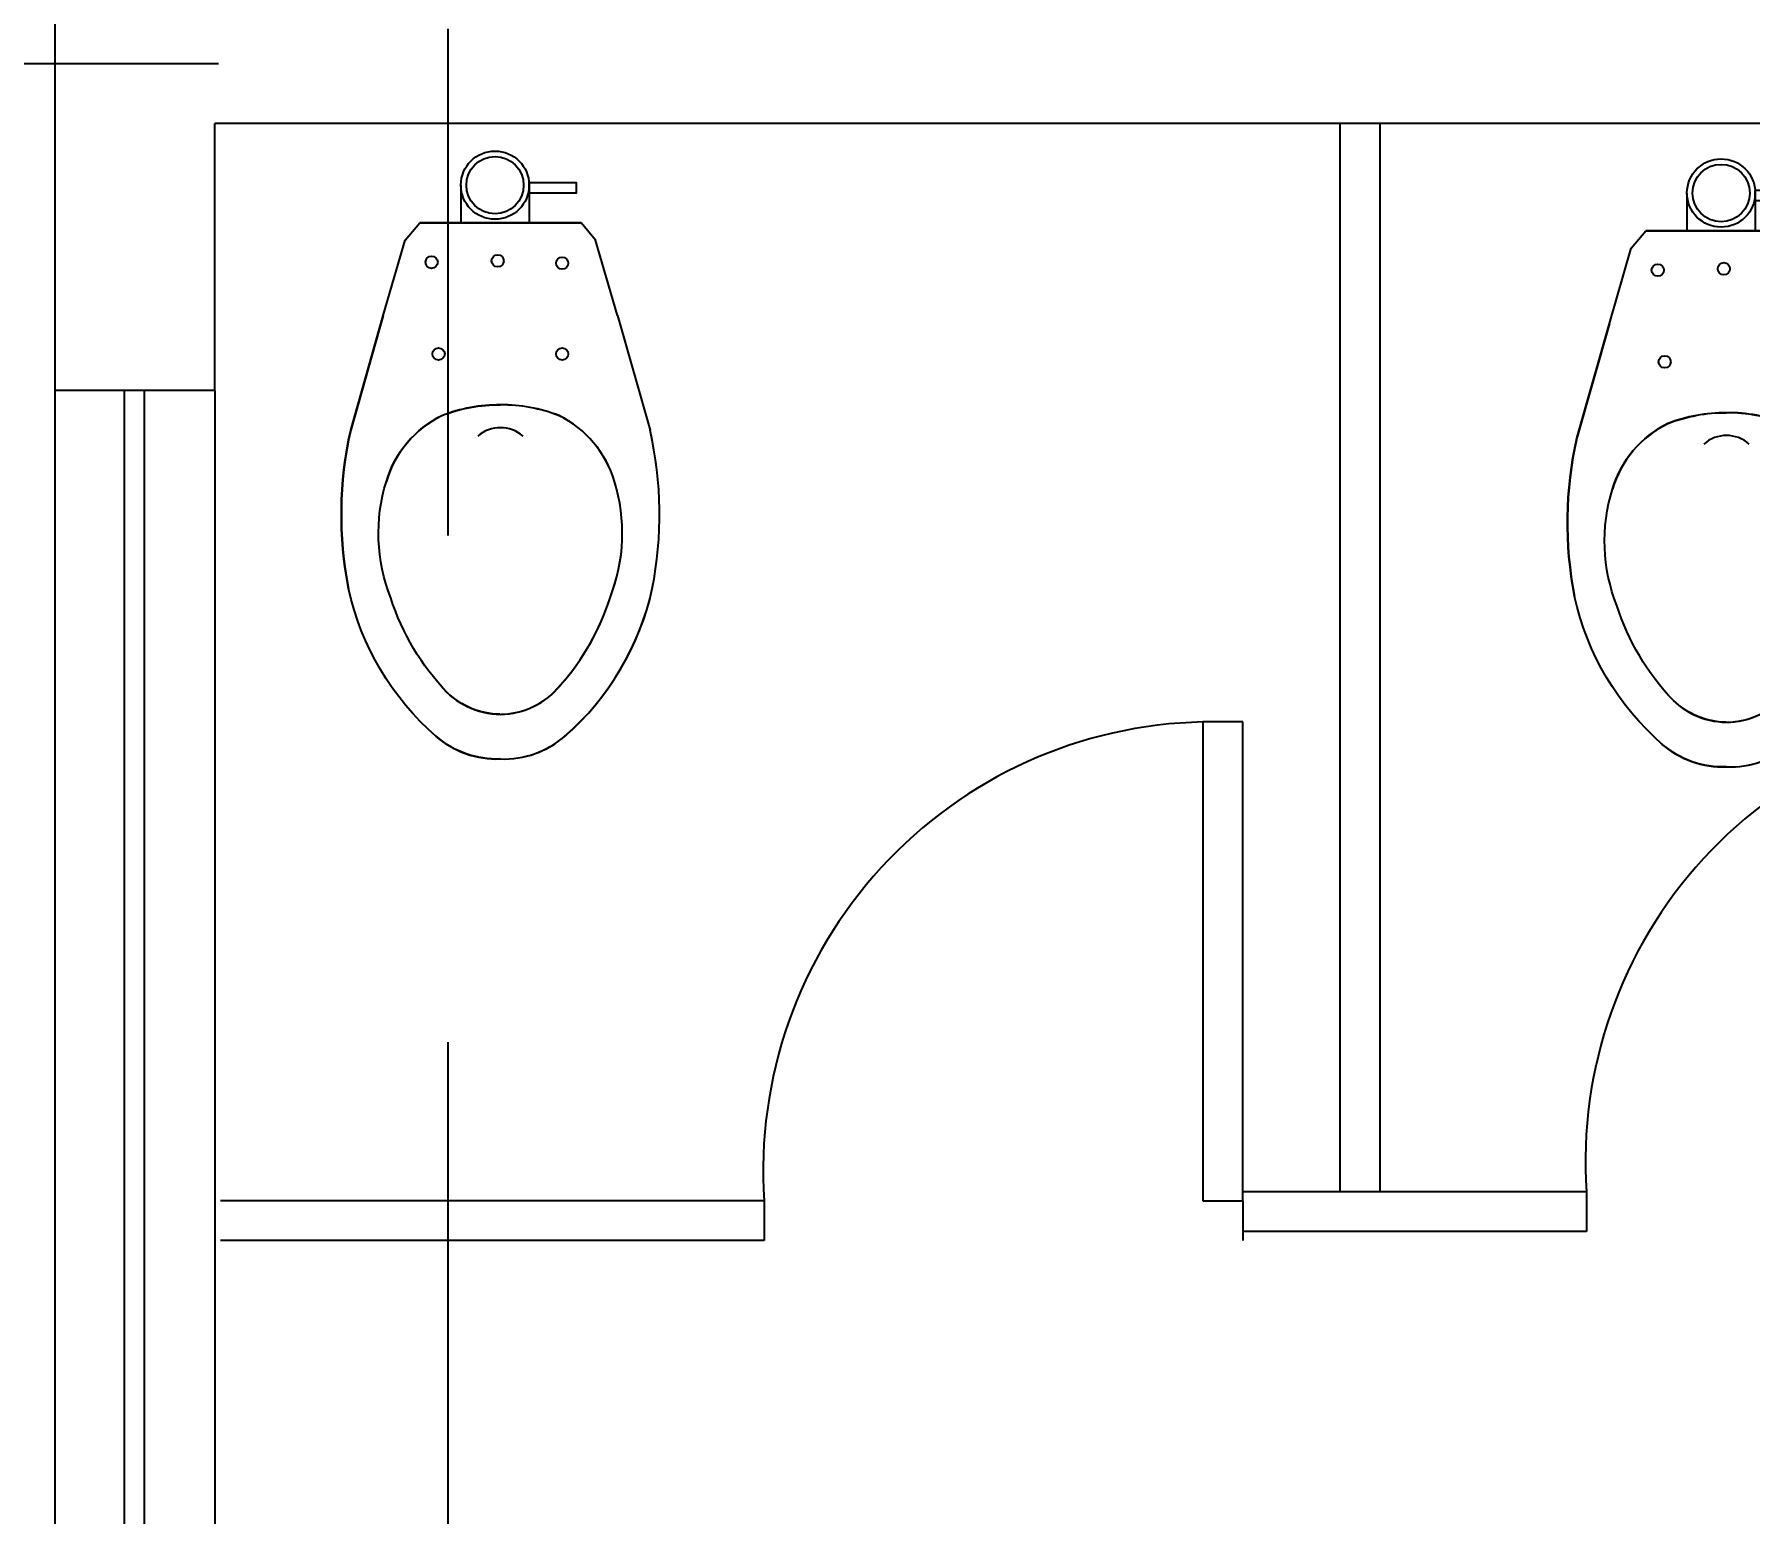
# Model space of a CAD drawing. Header units: millimetres. Extents: x 2148 to 2681, y 758 to 986.
# Drawn here: x 2350.748 to 2352.897, y 876.452 to 878.307 of the extents above; entities that cross this region are included whole.
import ezdxf

# ---------------------------------------------------------------- set-up
doc = ezdxf.new("R2010")
doc.units = ezdxf.units.MM
doc.linetypes.add('CENTER2', pattern=[28.575, 19.05, -3.175, 3.175, -3.175])
for name, color, linetype in [('A-Wall', 4, 'Continuous'), ('A-Wall-RC', 6, 'Continuous'), ('A-wdw-glaz', 2, 'Continuous'), ('DR', 7, 'Continuous'), ('FIXTURE', 1, 'Continuous'), ('HATCH', 8, 'Continuous'), ('S_GRID LINES', 252, 'Continuous')]:
    doc.layers.add(name, color=color, linetype=linetype)
doc.styles.add('ARIALNW', font='ARIALN.TTF')
doc.dimstyles.new('DIM 100', dxfattribs={"dimtxt": 0.2, "dimasz": 0.2, "dimexe": 0.1, "dimexo": 0, "dimgap": 0.05, "dimtad": 1, "dimzin": 0, "dimdsep": 46, "dimtxsty": 'ARIALNW', "dimcen": 0.09, "dimclrd": 6, "dimclre": 6, "dimclrt": 13, "dimadec": 0, "dimazin": 0, "dimtfac": 1, "dimtofl": 0, "dimtmove": 2, "dimatfit": 3, "dimfxl": 1, "dimtolj": 1, "dimtzin": 0, "dimarcsym": 0})

# ---------------------------------------------------------------- blocks, each defined once
blk = doc.blocks.new('BOWL')
at = {"layer": 'DR', "color": 7, "linetype": 'Continuous'}
for p, q in [((-75570.291, -368.114), (-75570.431, -368.0742)), ((-75570.431, -368.0742), (-75570.291, -368.114)), ((-75570.291, -368.114), (-75570.1989, -368.1406)), ((-75570.1989, -368.1406), (-75570.1777, -368.1584)), ((-75570.1777, -368.1584), (-75570.1777, -368.3555)), ((-75570.1777, -368.3555), (-75570.1777, -368.1584)), ((-75570.291, -368.4), (-75570.1989, -368.3733)), ((-75570.1989, -368.3733), (-75570.1777, -368.3555)), ((-75570.291, -368.4), (-75570.431, -368.4398)), ((-75570.291, -368.4), (-75570.431, -368.4398))]:
    blk.add_line(p, q, dxfattribs=at)
at = {"layer": 'DR', "color": 8, "linetype": 'Continuous'}
for p, q in [((-75570.1317, -368.2087), (-75570.1777, -368.2087)), ((-75570.1317, -368.2921), (-75570.1777, -368.2921))]:
    blk.add_line(p, q, dxfattribs=at)
at = {"layer": 'DR', "color": 7, "linetype": 'Continuous'}
for points in [[(-75570.8325, -368.257, -0.190094), (-75570.8051, -368.1786, -0.160718), (-75570.6245, -368.0715, -0.104398), (-75570.431, -368.0742, -0.104398)], [(-75570.8325, -368.257, 0.190094), (-75570.8051, -368.3353, 0.160718), (-75570.6245, -368.4425, 0.104398), (-75570.431, -368.4398, 0.104398)]]:
    blk.add_lwpolyline(points, format="xyb", dxfattribs=at)
at = {"layer": 'DR', "color": 8, "linetype": 'Continuous'}
for points in [[(-75570.778, -368.2562, -0.187036), (-75570.7515, -368.1921, -0.115027), (-75570.6356, -368.1231, -0.170967), (-75570.4935, -368.1177, -0.209642), (-75570.4132, -368.1854, -0.096036), (-75570.4, -368.257)], [(-75570.778, -368.2577, 0.187036), (-75570.7515, -368.3219, 0.115027), (-75570.6356, -368.3909, 0.170967), (-75570.4935, -368.3963, 0.209642), (-75570.4132, -368.3286, 0.096036), (-75570.4, -368.257)]]:
    blk.add_lwpolyline(points, format="xyb", dxfattribs=at)
at = {"layer": 'DR', "color": 7, "linetype": 'Continuous'}
blk.add_lwpolyline([(-75570.1413, -368.292), (-75570.1283, -368.292), (-75570.1283, -368.3496), (-75570.1413, -368.3496)], close=True, dxfattribs=at)
at = {"layer": 'DR', "color": 8, "linetype": 'Continuous'}
for centre, radius in [((-75570.2259, -368.173), 0.00745), ((-75570.3379, -368.1815), 0.00745), ((-75570.1317, -368.2504), 0.035), ((-75570.2242, -368.2537), 0.00745), ((-75570.3379, -368.3325), 0.00745), ((-75570.2269, -368.3325), 0.00745)]:
    blk.add_circle(centre, radius, dxfattribs=at)
at = {"layer": 'DR', "color": 7, "linetype": 'Continuous'}
blk.add_circle((-75570.1317, -368.2504), 0.0417, dxfattribs=at)
for centre, radius, start, end in [((-75570.5342, -368.5313), 0.4686, 77.28, 101.1199), ((-75570.7195, -368.2526), 0.1131, 138.4248, 182.2387), ((-75570.7195, -368.2614), 0.1131, 177.7613, 221.5752), ((-75570.5525, -368.1153), 0.335, 221.3231, 257.5875), ((-75570.5342, -367.9827), 0.4686, 258.8801, 282.72)]:
    blk.add_arc(centre, radius, start, end, dxfattribs=at)
at = {"layer": 'DR', "color": 8, "linetype": 'Continuous'}
for centre, radius, start, end in [((-75570.5305, -368.2431), 0.1307, 26.2125, 73.5731), ((-75570.6821, -368.2583), 0.096, 129.0871, 179.204), ((-75570.5914, -368.255), 0.1913, 359.4176, 21.3602), ((-75570.4701, -368.257), 0.0422, 318.929, 41.071), ((-75570.6821, -368.2557), 0.096, 180.796, 230.9129), ((-75570.5914, -368.2589), 0.1913, 338.6398, 0.5824), ((-75570.5455, -368.1078), 0.2971, 228.446, 252.3404), ((-75570.5305, -368.2709), 0.1307, 286.4269, 333.7875), ((-75570.557, -368.1918), 0.2141, 248.4444, 287.252)]:
    blk.add_arc(centre, radius, start, end, dxfattribs=at)
blk = doc.blocks.new('*D2508')
at = {"layer": 'Defpoints', "color": 0, "transparency": 16777216}
for p in [(2350.6671, 879.0698), (2345.6945, 878.2698), (2350.9783, 878.2698, 0)]:
    blk.add_point(p, dxfattribs=at)
at = {"layer": 'FIXTURE', "color": 6, "lineweight": -2, "transparency": 16777216}
for p, q in [((2350.6671, 879.0698), (2345.5945, 879.0698)), ((2345.6945, 878.8698), (2345.6945, 878.4698)), ((2350.9783, 878.2698), (2345.5945, 878.2698))]:
    blk.add_line(p, q, dxfattribs=at)
at = {"layer": 'FIXTURE', "color": 6, "transparency": 16777216}
for points in [[(2345.6612, 878.8698), (2345.7278, 878.8698), (2345.6945, 879.0698)], [(2345.6612, 878.4698), (2345.7278, 878.4698), (2345.6945, 878.2698)]]:
    blk.add_solid(points, dxfattribs=at)
at = {"layer": 'FIXTURE', "color": 13, "transparency": 16777216, "insert": (2345.4913, 878.6698), "char_height": 0.3, "attachment_point": 5, "rotation": 90, "style": 'ARIALNW'}
blk.add_mtext('\\A1;0.80', dxfattribs=at)
blk = doc.blocks.new('*D2509')
at = {"layer": 'Defpoints', "color": 0, "transparency": 16777216}
for p in [(2350.9783, 878.2698), (2345.6945, 875.1128), (2350.8465, 875.1128)]:
    blk.add_point(p, dxfattribs=at)
at = {"layer": 'FIXTURE', "color": 6, "lineweight": -2, "transparency": 16777216}
for p, q in [((2350.9783, 878.2698), (2345.5945, 878.2698)), ((2345.6945, 878.0698), (2345.6945, 875.3128)), ((2350.8465, 875.1128), (2345.5945, 875.1128))]:
    blk.add_line(p, q, dxfattribs=at)
at = {"layer": 'FIXTURE', "color": 6, "transparency": 16777216}
for points in [[(2345.6612, 878.0698), (2345.7278, 878.0698), (2345.6945, 878.2698)], [(2345.6612, 875.3128), (2345.7278, 875.3128), (2345.6945, 875.1128)]]:
    blk.add_solid(points, dxfattribs=at)
at = {"layer": 'FIXTURE', "color": 13, "transparency": 16777216, "insert": (2345.4913, 876.6913), "char_height": 0.3, "attachment_point": 5, "rotation": 90, "style": 'ARIALNW'}
blk.add_mtext('\\A1;3.15', dxfattribs=at)

msp = doc.modelspace()

# ---------------------------------------------------------------- linework, layer by layer
at = {"layer": 'A-Wall', "ltscale": 10}
for p, q in [((2350.7731816, 879.8711427, 0), (2350.7731816, 877.8602797, 0)), ((2350.9738088, 877.8602794, 0), (2350.9738088, 878.1947829, 0)), ((2357.9841713, 878.1947829, 0), (2350.9738088, 878.1947829, 0)), ((2350.9738088, 877.8602794, 0), (2350.7731809, 877.8602797, 0))]:
    msp.add_line(p, q, dxfattribs=at)
at = {"layer": 'A-Wall-RC'}
for p, q in [((2350.7731809, 877.8602794, 0), (2350.7733382, 876.0764678, 0)), ((2350.9738088, 877.8602794, 0), (2350.9738088, 876.0764675, 0))]:
    msp.add_line(p, q, dxfattribs=at)
at = {"layer": 'A-wdw-glaz', "ltscale": 10}
for p, q in [((2350.8604445, 876.0764677, 0), (2350.8604445, 877.8602795, 0)), ((2350.8854445, 876.0764676, 0), (2350.8854445, 877.8602795, 0))]:
    msp.add_line(p, q, dxfattribs=at)
at = {"layer": 'DR', "ltscale": 10}
for p, q in [((2352.3835945, 878.1947829, 0), (2352.3835945, 876.8560574, 0)), ((2352.3835945, 878.1947829, 0), (2352.3835945, 876.8560574, 0)), ((2352.4335945, 878.1947829, 0), (2352.4335945, 876.8560574, 0)), ((2352.4335945, 878.1947829, 0), (2352.4335945, 876.8560574, 0)), ((2352.2621501, 877.4447829, 0), (2352.2121501, 877.4447829, 0)), ((2352.2121501, 877.4447829, 0), (2352.2121501, 876.8447829, 0)), ((2352.2621501, 876.8447829, 0), (2352.2621501, 877.4447829, 0)), ((2351.6621501, 876.8447829, 0), (2350.980805, 876.8447829, 0)), ((2351.6621501, 876.8447829, 0), (2351.6621501, 876.7947829, 0)), ((2352.2121501, 876.8447829, 0), (2352.2621501, 876.8447829, 0)), ((2352.6926057, 876.8560574, 0), (2352.2621501, 876.8560574, 0)), ((2352.6926057, 876.8560574, 0), (2352.2621501, 876.8560574, 0)), ((2352.6926057, 876.8560574, 0), (2352.2621501, 876.8560574, 0)), ((2352.2621501, 876.8447829, 0), (2352.2621501, 876.7947829, 0)), ((2352.2621501, 876.8447829, 0), (2352.2621501, 876.7947829, 0)), ((2352.6926057, 876.8560574, 0), (2352.6926057, 876.8060574, 0)), ((2352.6926057, 876.8560574, 0), (2352.6926057, 876.8060574, 0)), ((2352.6926057, 876.8560574, 0), (2352.6926057, 876.8060574, 0)), ((2352.6926057, 876.8060574, 0), (2352.2621501, 876.8060574, 0)), ((2351.6621501, 876.7947829, 0), (2350.9808229, 876.7947829, 0))]:
    msp.add_line(p, q, dxfattribs=at)
at = {"layer": 'HATCH', "linetype": 'ByBlock', "ltscale": 0.5}
for centre in [(2352.2239989, 876.8818382, 0), (2353.2544544, 876.8931127, 0)]:
    msp.add_arc(centre, 0.5630694, 91.2057719, 183.773334, dxfattribs=at)
at = {"layer": 'S_GRID LINES', "linetype": 'CENTER2', "ltscale": 0.2}
msp.add_line((2351.2661149, 867.518508, 0), (2351.2661149, 903.5418845, 0), dxfattribs=at)

# ---------------------------------------------------------------- block references
at = {"layer": 'DR', "color": 7, "linetype": 'Continuous', "xscale": 1.026162202877459, "yscale": 1.026162202877459, "zscale": 1.026162202877459, "rotation": 90}
for p in [(1973.4402418, 78425.3303831, 0), (1974.9768408, 78425.3205335, 0)]:
    msp.add_blockref('BOWL', p, dxfattribs=at)

# ---------------------------------------------------------------- dimensions: what is measured, and where the dimension line sits
at = {"layer": 'FIXTURE'}
dim = msp.add_linear_dim(base=(2345.6945053, 878.2697829), p1=(2350.6670808, 879.0697829), p2=(2350.978305, 878.2697829, 0), angle=90, dimstyle='DIM 100', override={"dimtxt": 0.3}, dxfattribs=at)
dim.commit()
dim.dimension.update_dxf_attribs({"geometry": '*D2508', "text_midpoint": (2345.4913334, 878.6697829)})
dim = msp.add_linear_dim(base=(2345.6945053, 875.1128011), p1=(2350.978305, 878.2697829), p2=(2350.8465024, 875.1128011), angle=90, text='3.15', dimstyle='DIM 100', override={"dimtxt": 0.3}, dxfattribs=at)
dim.commit()
dim.dimension.update_dxf_attribs({"geometry": '*D2509', "text_midpoint": (2345.4913334, 876.691292)})

doc.saveas('drawing.dxf')
